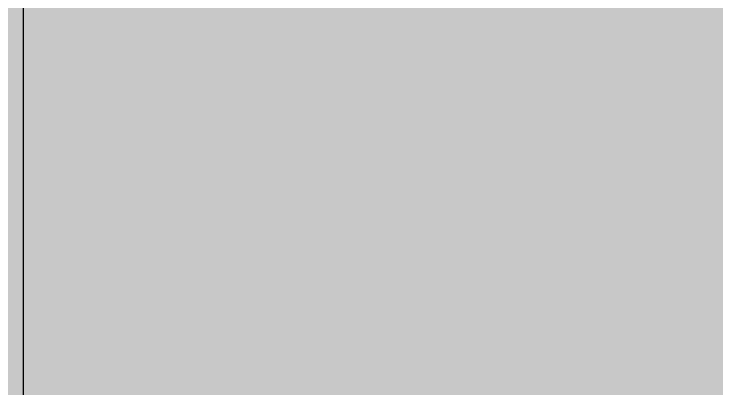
# Model space of a CAD drawing. Extents: x -23 to 289, y -67 to 135.
# Drawn here: x 147.0181 to 147.158, y 102.8572 to 102.9319 of the extents above; entities that cross this region are included whole.
import ezdxf

# ---------------------------------------------------------------- set-up
doc = ezdxf.new("R2010")
doc.units = 0
doc.header["$MEASUREMENT"] = 0
for name, color, linetype in [('ASSEMBLY_OUTLINES_BTM', 191, 'CONTINUOUS'), ('GENERATED_SILKSCREEN_BTM', 255, 'CONTINUOUS'), ('PLACEMENT_OUTLINES_BTM', 222, 'CONTINUOUS'), ('PLANE_SHAPES_LAYER_TOP', 150, 'CONTINUOUS'), ('SILKSCREEN_OUTLINES_BTM', 211, 'CONTINUOUS')]:
    doc.layers.add(name, color=color, linetype=linetype)

msp = doc.modelspace()

# ---------------------------------------------------------------- linework, layer by layer
at = {"layer": 'ASSEMBLY_OUTLINES_BTM'}
msp.add_lwpolyline([(147.02, 102.15), (147.02, 103.85), (147.97, 103.85), (147.97, 102.15)], close=True, dxfattribs=at)
at = {"layer": 'GENERATED_SILKSCREEN_BTM', "const_width": 0.15}
msp.add_lwpolyline([(147.02, 102.70791, 0.000012), (147.01999, 102.7079), (147.01999, 103.2921, 0.000012), (147.02, 103.29209), (147.02, 102.70791)], format="xyb", dxfattribs=at)
at = {"layer": 'PLACEMENT_OUTLINES_BTM'}
msp.add_lwpolyline([(147.02, 102.15), (147.02, 103.85), (147.97, 103.85), (147.97, 102.15)], close=True, dxfattribs=at)
at = {"layer": 'PLANE_SHAPES_LAYER_TOP'}
msp.add_solid([(130.5, 77.5), (153.5, 77.5), (130.5, 111.5), (153.5, 111.5)], dxfattribs=at)
at = {"layer": 'SILKSCREEN_OUTLINES_BTM'}
msp.add_lwpolyline([(147.02, 102.15), (147.02, 103.85), (147.97, 103.85), (147.97, 102.15)], close=True, dxfattribs=at)

doc.saveas('drawing.dxf')
